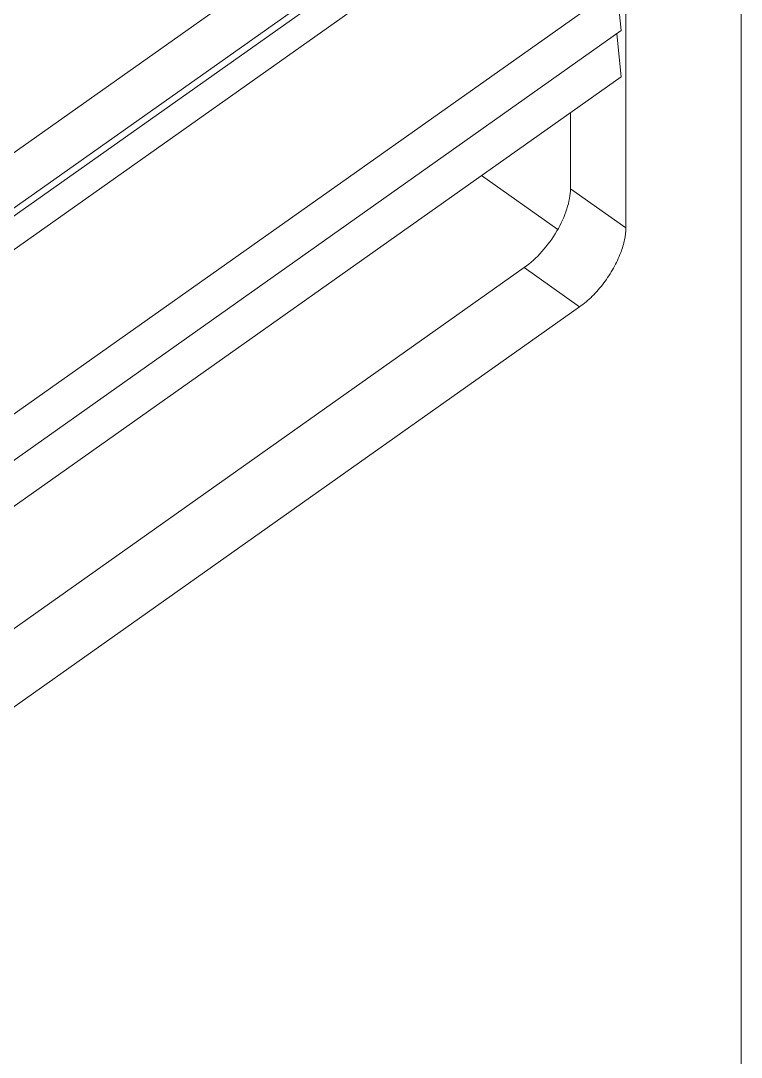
# Model space of a CAD drawing. Header units: millimetres. Extents: x 0 to 9253, y 0 to 2730.
# Drawn here: x 9003.5 to 9113.8, y 1125.8 to 1284.4 of the extents above; entities that cross this region are included whole.
import ezdxf

# ---------------------------------------------------------------- set-up
doc = ezdxf.new("R2010")
doc.units = ezdxf.units.MM
doc.layers.get('0').update_dxf_attribs({"lineweight": 13})

msp = doc.modelspace()

# ---------------------------------------------------------------- linework, layer by layer
at = {"color": 7, "linetype": 'Continuous'}
for p, q in [((8935.57, 1216.98), (9113.76, 1342.98)), ((9113.76, 1342.98), (8935.57, 1216.98)), ((9113.76, 1342.98), (8935.57, 1216.98)), ((8935.57, 1208.5), (9113.76, 1334.5)), ((8935.57, 1208.5), (9113.76, 1334.5)), ((9113.76, 1334.5), (8935.57, 1208.5)), ((8951.83, 1218.76), (9093.25, 1318.76)), ((9113.76, 968.92), (9113.76, 1319.65)), ((8953.95, 1215.13), (9095.37, 1315.13)), ((9096.08, 1307.15), (9096.08, 1252.7)), ((8953.95, 1189.96), (9095.37, 1289.96)), ((9095.37, 1282.9), (9094.69, 1289.48)), ((8953.95, 1182.9), (9095.37, 1282.9)), ((9095.37, 1275.84), (9094.69, 1282.42)), ((8953.95, 1175.84), (9095.37, 1275.84)), ((9087.6, 1258.7), (9087.6, 1270.34)), ((9074.01, 1260.73), (9085.66, 1252.49)), ((9087.6, 1258.7), (9096.08, 1252.7)), ((8953.25, 1156.63), (9080.52, 1246.63)), ((9089.01, 1240.63), (9080.52, 1246.63)), ((9089.01, 1240.63), (8960.32, 1149.63))]:
    msp.add_line(p, q, dxfattribs=at)
for points, knots in [([(9087.6, 1258.7), (9087.6, 1258.21), (9087.49, 1257.16), (9086.92, 1254.94), (9085.59, 1252.12), (9083.38, 1249.06), (9081.52, 1247.33), (9080.52, 1246.63)], [0, 0, 0, 0, 0.102808, 0.218186, 0.475686, 0.74646, 1, 1, 1, 1]), ([(9095.31, 1248.94), (9095.55, 1249.58), (9095.92, 1250.81), (9096.08, 1252.1), (9096.08, 1252.7)], [0, 0, 0, 0, 0.532637, 1, 1, 1, 1]), ([(9089.01, 1240.63), (9089.69, 1241.11), (9091.02, 1242.25), (9092.76, 1244.25), (9094.23, 1246.5), (9095, 1248.12), (9095.31, 1248.94)], [0, 0, 0, 0, 0.237852, 0.493277, 0.752115, 1, 1, 1, 1])]:
    msp.add_open_spline(points, degree=3, knots=knots, dxfattribs=at)

doc.saveas('drawing.dxf')
